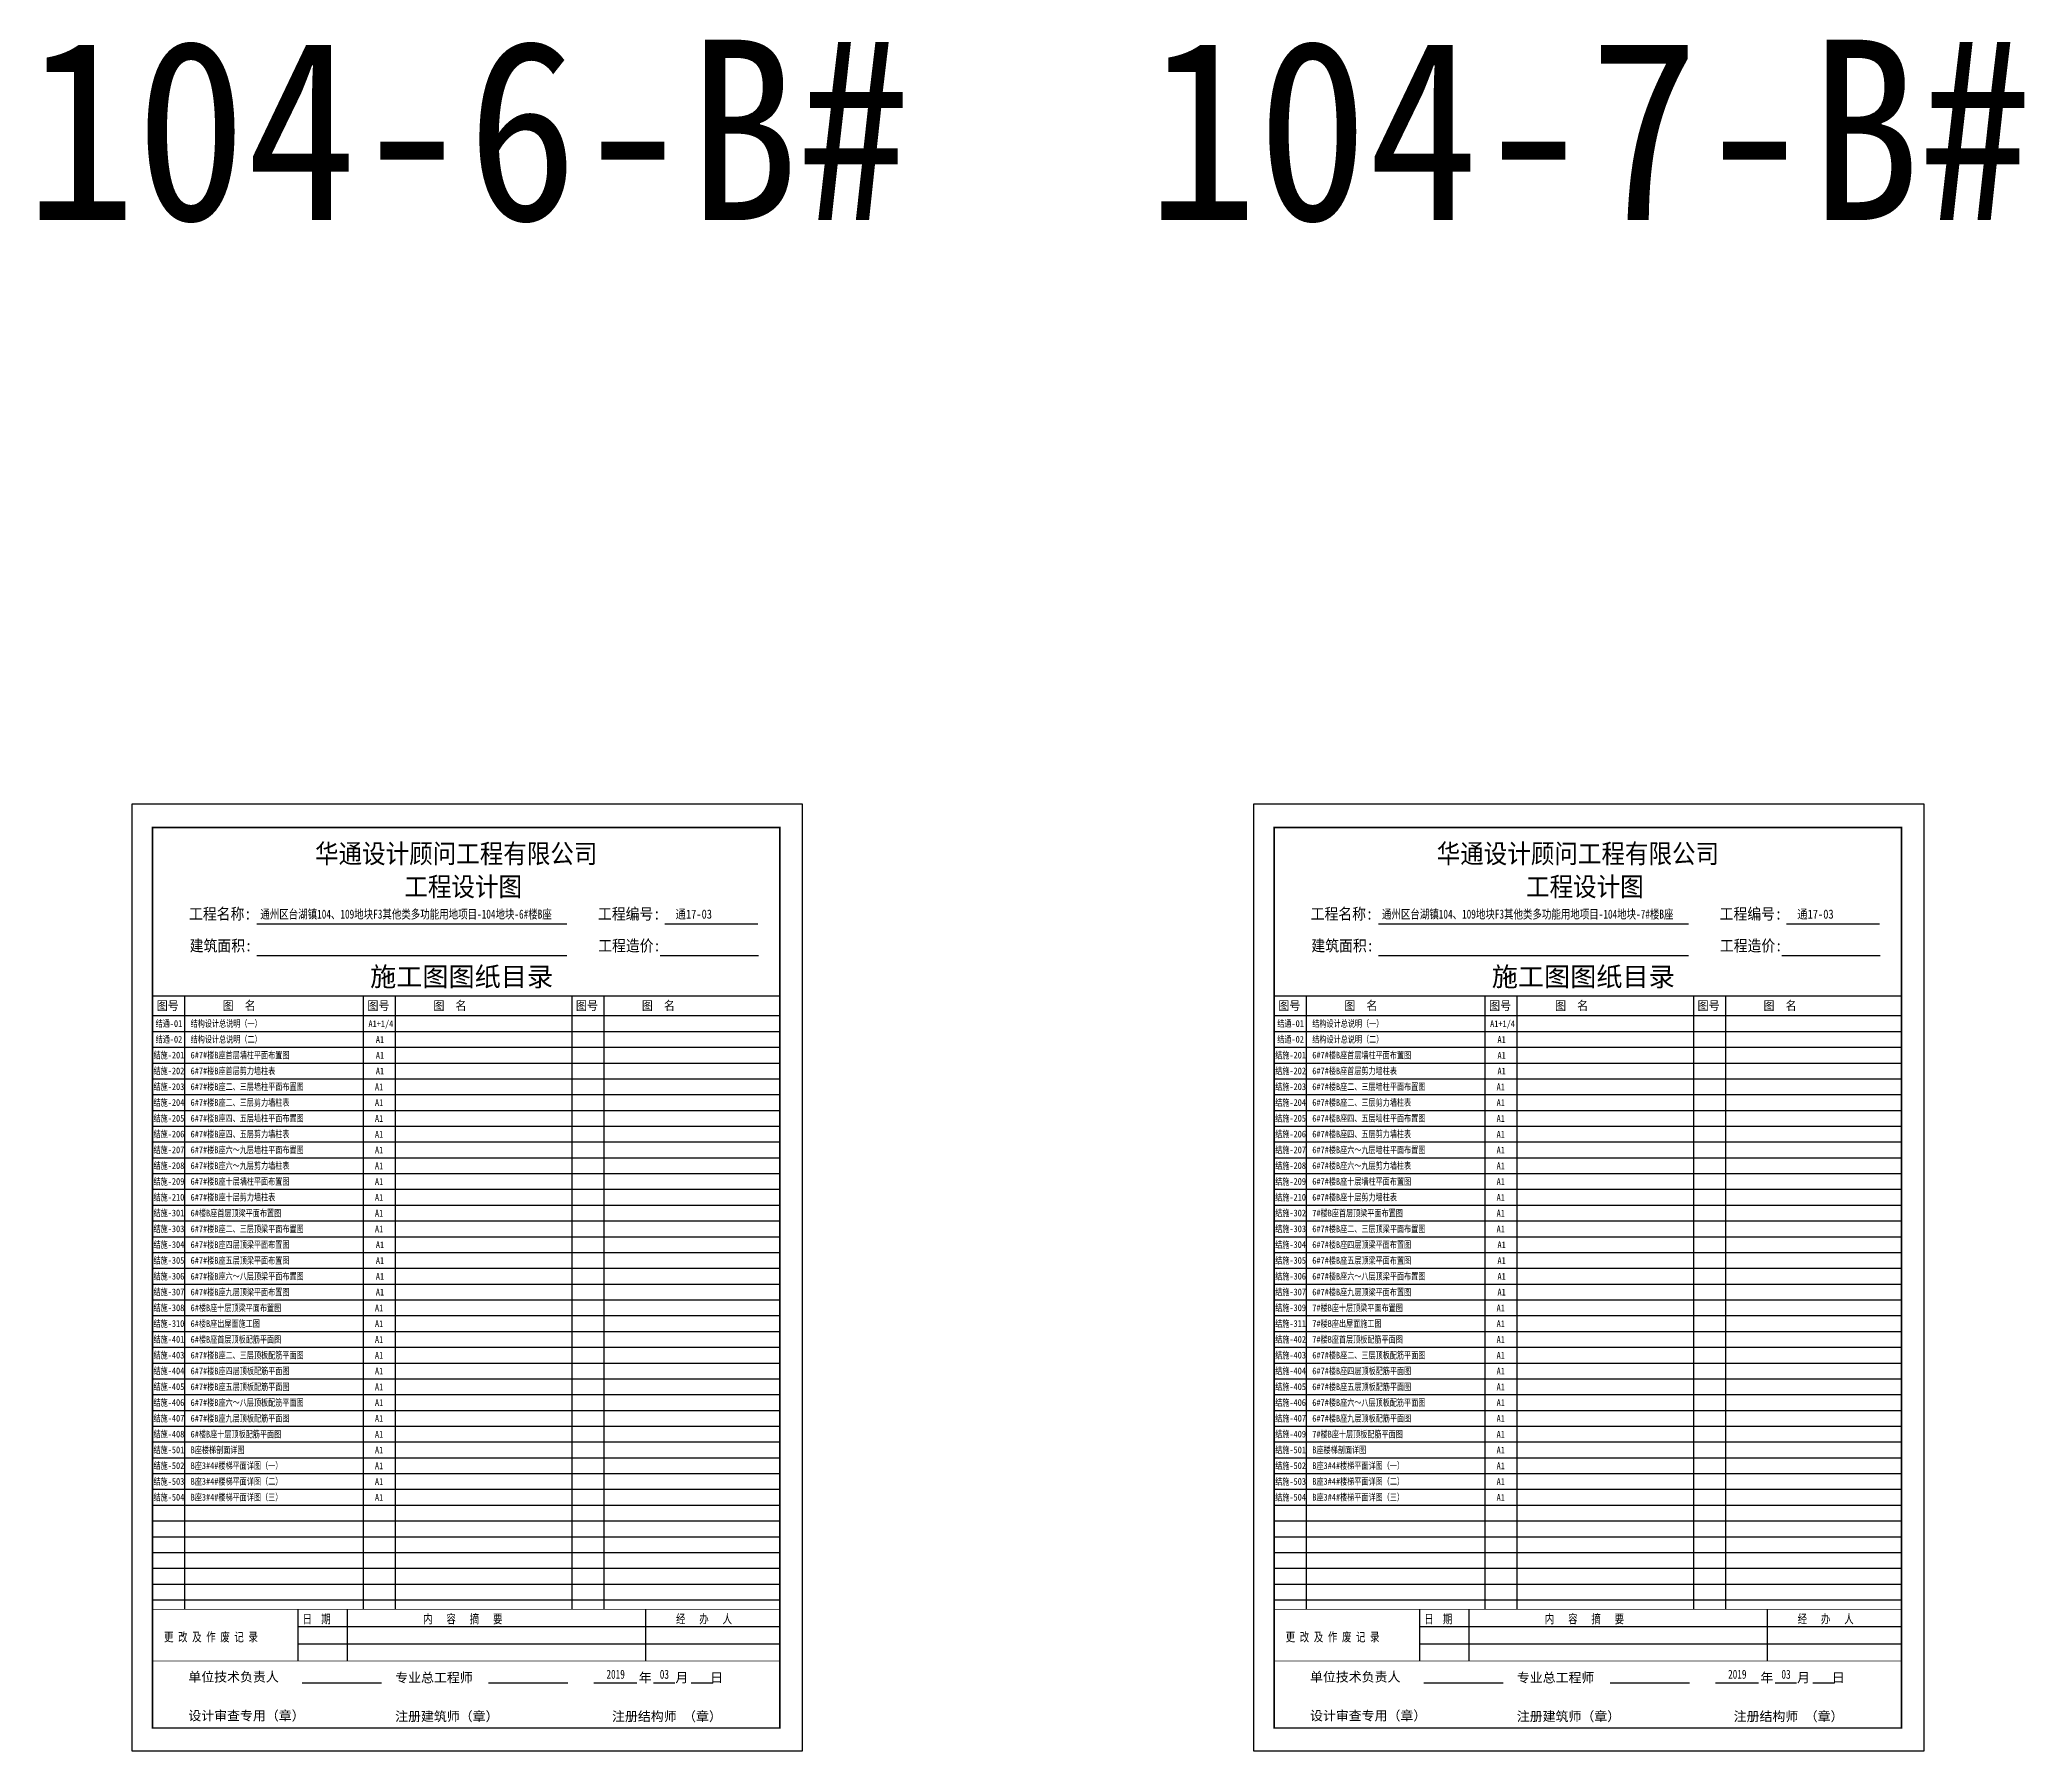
# Model space of a CAD drawing. Header units: millimetres. Extents: x -202076 to 1082610, y -439651 to 179350.
# Drawn here: x 994613 to 1082610, y -97940 to -22058 of the extents above; entities that cross this region are included whole.
import ezdxf
from ezdxf.enums import TextEntityAlignment as Align

# ---------------------------------------------------------------- set-up
doc = ezdxf.new("R2010")
doc.units = ezdxf.units.MM
doc.header["$LTSCALE"] = 1000
for name, color, linetype in [('限价房base$0$PUB_TEXT', 7, 'Continuous'), ('限价房base$0$S-ANNO-TABS', 4, 'Continuous'), ('限价房base$0$TEXT', 7, 'Continuous')]:
    doc.layers.add(name, color=color, linetype=linetype)
doc.styles.add('限价房base$0$-黑体', font='simhei.ttf', dxfattribs={"width": 0.8})
doc.styles.add('限价房base$0$H1', font='')
doc.styles.get('限价房base$0$H1').set_extended_font_data('SimSun')

msp = doc.modelspace()

# ---------------------------------------------------------------- linework, layer by layer
at = {"layer": '限价房base$0$PUB_TEXT'}
for points in [[(998718.2, -55940.5), (1028418.2, -55940.5), (1028418.2, -97940.5), (998718.2, -97940.5)], [(1048452, -55940.5), (1078152, -55940.5), (1078152, -97940.5), (1048452, -97940.5)]]:
    msp.add_lwpolyline(points, close=True, dxfattribs=at)
at = {"layer": '限价房base$0$S-ANNO-TABS', "color": 4}
for p, q in [((999611.6, -64445.6), (1027419.9, -64445.6)), ((1001050, -91645.5), (1001050, -64445.6)), ((1008961.3, -64445.6), (1008961.3, -91645.5)), ((1010393.1, -91645.5), (1010393.1, -64445.6)), ((1018204.4, -64445.6), (1018204.4, -91645.5)), ((1019636.2, -91645.5), (1019636.2, -64445.6)), ((1049345.4, -64445.6), (1077153.7, -64445.6)), ((1050783.8, -91645.5), (1050783.8, -64445.6)), ((1058695.1, -64445.6), (1058695.1, -91645.5)), ((1060126.9, -91645.5), (1060126.9, -64445.6)), ((1067938.2, -64445.6), (1067938.2, -91645.5)), ((1069370, -91645.5), (1069370, -64445.6)), ((999611.6, -65325.6), (1027419.9, -65325.6)), ((1049345.4, -65325.6), (1077153.7, -65325.6))]:
    msp.add_line(p, q, dxfattribs=at)
at = {"layer": '限价房base$0$S-ANNO-TABS'}
for p, q in [((999618.2, -64445.6), (999618.2, -91645.5)), ((1049352, -64445.6), (1049352, -91645.5)), ((999618.2, -66025.5), (1027426.5, -66025.5)), ((999618.2, -66725.5), (1027426.5, -66725.5)), ((1049352, -66025.5), (1077160.3, -66025.5)), ((1049352, -66725.5), (1077160.3, -66725.5)), ((999618.2, -67425.5), (1027426.5, -67425.5)), ((1049352, -67425.5), (1077160.3, -67425.5)), ((999618.2, -68125.5), (1027426.5, -68125.5)), ((1049352, -68125.5), (1077160.3, -68125.5)), ((999618.2, -68825.5), (1027426.5, -68825.5)), ((1049352, -68825.5), (1077160.3, -68825.5)), ((999618.2, -69525.5), (1027426.5, -69525.5)), ((999618.2, -70225.5), (1027426.5, -70225.5)), ((1049352, -69525.5), (1077160.3, -69525.5)), ((1049352, -70225.5), (1077160.3, -70225.5)), ((999618.2, -70925.5), (1027426.5, -70925.5)), ((1049352, -70925.5), (1077160.3, -70925.5)), ((999618.2, -71625.5), (1027426.5, -71625.5)), ((1049352, -71625.5), (1077160.3, -71625.5)), ((999618.2, -72325.5), (1027426.5, -72325.5)), ((999618.2, -73025.5), (1027426.5, -73025.5)), ((1049352, -72325.5), (1077160.3, -72325.5)), ((1049352, -73025.5), (1077160.3, -73025.5)), ((999618.2, -73725.5), (1027426.5, -73725.5)), ((1049352, -73725.5), (1077160.3, -73725.5)), ((999618.2, -74425.5), (1027426.5, -74425.5)), ((1049352, -74425.5), (1077160.3, -74425.5)), ((999618.2, -75125.5), (1027426.5, -75125.5)), ((1049352, -75125.5), (1077160.3, -75125.5)), ((999618.2, -75825.5), (1027426.5, -75825.5)), ((999618.2, -76525.5), (1027426.5, -76525.5)), ((1049352, -75825.5), (1077160.3, -75825.5)), ((1049352, -76525.5), (1077160.3, -76525.5)), ((999618.2, -77225.5), (1027426.5, -77225.5)), ((1049352, -77225.5), (1077160.3, -77225.5)), ((999618.2, -77925.5), (1027426.5, -77925.5)), ((1049352, -77925.5), (1077160.3, -77925.5)), ((999618.2, -78625.5), (1027426.5, -78625.5)), ((1049352, -78625.5), (1077160.3, -78625.5)), ((999618.2, -79325.5), (1027426.5, -79325.5)), ((999618.2, -80025.5), (1027426.5, -80025.5)), ((1049352, -79325.5), (1077160.3, -79325.5)), ((1049352, -80025.5), (1077160.3, -80025.5)), ((999618.2, -80725.5), (1027426.5, -80725.5)), ((1049352, -80725.5), (1077160.3, -80725.5)), ((999618.2, -81425.5), (1027426.5, -81425.5)), ((1049352, -81425.5), (1077160.3, -81425.5)), ((999618.2, -82125.5), (1027426.5, -82125.5)), ((1049352, -82125.5), (1077160.3, -82125.5)), ((999618.2, -82825.5), (1027426.5, -82825.5)), ((999618.2, -83525.5), (1027426.5, -83525.5)), ((1049352, -82825.5), (1077160.3, -82825.5)), ((1049352, -83525.5), (1077160.3, -83525.5)), ((999618.2, -84225.5), (1027426.5, -84225.5)), ((1049352, -84225.5), (1077160.3, -84225.5)), ((999618.2, -84925.5), (1027426.5, -84925.5)), ((1049352, -84925.5), (1077160.3, -84925.5)), ((999618.2, -85625.5), (1027426.5, -85625.5)), ((1049352, -85625.5), (1077160.3, -85625.5)), ((999618.2, -86325.5), (1027426.5, -86325.5)), ((999618.2, -87025.5), (1027426.5, -87025.5)), ((1049352, -86325.5), (1077160.3, -86325.5)), ((1049352, -87025.5), (1077160.3, -87025.5)), ((999618.2, -87725.5), (1027426.5, -87725.5)), ((1049352, -87725.5), (1077160.3, -87725.5)), ((999618.2, -88425.5), (1027426.5, -88425.5)), ((1049352, -88425.5), (1077160.3, -88425.5)), ((999618.2, -89125.5), (1027426.5, -89125.5)), ((1049352, -89125.5), (1077160.3, -89125.5)), ((999618.2, -89825.5), (1027426.5, -89825.5)), ((999618.2, -90525.5), (1027426.5, -90525.5)), ((1049352, -89825.5), (1077160.3, -89825.5)), ((1049352, -90525.5), (1077160.3, -90525.5)), ((999618.2, -91225.5), (1027426.5, -91225.5)), ((1049352, -91225.5), (1077160.3, -91225.5))]:
    msp.add_line(p, q, dxfattribs=at)
at = {"layer": '限价房base$0$S-ANNO-TABS', "color": 4, "const_width": 33.4}
for points in [[(999618.2, -91645.5), (1027426.5, -91645.5)], [(1049352, -91645.5), (1077160.3, -91645.5)]]:
    msp.add_lwpolyline(points, dxfattribs=at)
at = {"layer": '限价房base$0$TEXT', "color": 4}
for p, q in [((1004241, -61249.3), (1017983.1, -61249.3)), ((1022329.3, -61249.3), (1026456.5, -61249.3)), ((1053974.8, -61249.3), (1067716.9, -61249.3)), ((1072063.1, -61249.3), (1076190.3, -61249.3)), ((1004241, -62661.3), (1015724.4, -62661.3)), ((1004241, -62661.3), (1017983.1, -62661.3)), ((1022126.2, -62661.3), (1025755, -62661.3)), ((1022126.2, -62661.3), (1026477.8, -62661.3)), ((1053974.8, -62661.3), (1065458.2, -62661.3)), ((1053974.8, -62661.3), (1067716.9, -62661.3)), ((1071859.9, -62661.3), (1075488.8, -62661.3)), ((1071859.9, -62661.3), (1076211.5, -62661.3)), ((1006061.4, -91645.5), (1006061.4, -93936.4)), ((1008247.8, -91645.5), (1008247.8, -93936.4)), ((1021470.1, -91645.5), (1021470.1, -93936.4)), ((1055795.2, -91645.5), (1055795.2, -93936.4)), ((1057981.6, -91645.5), (1057981.6, -93936.4)), ((1071203.9, -91645.5), (1071203.9, -93936.4)), ((1006061.4, -92409.2), (1027426.5, -92409.2)), ((1006061.4, -93172.8), (1027426.5, -93172.8)), ((1055795.2, -92409.2), (1077160.3, -92409.2)), ((1055795.2, -93172.8), (1077160.3, -93172.8)), ((1006245.6, -94911.5), (1009769.3, -94911.5)), ((1014512.6, -94911.6), (1018036.4, -94911.6)), ((1019187.7, -94911.6), (1021097.1, -94911.6)), ((1021825.8, -94911.6), (1022775.8, -94911.6)), ((1023502.6, -94911.6), (1024452.5, -94911.6)), ((1055979.4, -94911.5), (1059503.1, -94911.5)), ((1064246.4, -94911.6), (1067770.2, -94911.6)), ((1068921.5, -94911.6), (1070830.9, -94911.6)), ((1071559.6, -94911.6), (1072509.6, -94911.6)), ((1073236.3, -94911.6), (1074186.3, -94911.6))]:
    msp.add_line(p, q, dxfattribs=at)
at = {"layer": '限价房base$0$TEXT', "color": 4, "const_width": 71.6}
for points in [[(999618.2, -96906.9), (999618.2, -56984.2), (1027426.5, -56984.2), (1027426.5, -96906.9)], [(1049352, -96906.9), (1049352, -56984.2), (1077160.3, -56984.2), (1077160.3, -96906.9)]]:
    msp.add_lwpolyline(points, close=True, dxfattribs=at)
at = {"layer": '限价房base$0$TEXT', "color": 4, "const_width": 33.4}
for points in [[(999618.2, -93936.4), (1027426.5, -93936.4)], [(1049352, -93936.4), (1077160.3, -93936.4)]]:
    msp.add_lwpolyline(points, dxfattribs=at)

# ---------------------------------------------------------------- texts
at = {"style": '限价房base$0$H1', "width": 0.75}
for s, p in [('A1+1/4', (1009190.2, -65683.8)), ('A1+1/4', (1058924, -65683.8)), ('A1', (1009517.1, -66383.8)), ('A1', (1059250.9, -66383.8)), ('A1', (1009517.1, -67083.8)), ('A1', (1009517.1, -67783.7)), ('A1', (1059250.9, -67083.8)), ('A1', (1059250.9, -67783.7)), ('A1', (1009477.6, -68483.7)), ('A1', (1059211.4, -68483.7)), ('A1', (1009477.6, -69183.7)), ('A1', (1059211.4, -69183.7)), ('A1', (1009477.6, -69883.7)), ('A1', (1059211.4, -69883.7)), ('A1', (1009477.6, -70583.7)), ('A1', (1009477.6, -71283.7)), ('A1', (1059211.4, -70583.7)), ('A1', (1059211.4, -71283.7)), ('A1', (1009477.6, -71983.7)), ('A1', (1059211.4, -71983.7)), ('A1', (1009477.6, -72683.7)), ('A1', (1059211.4, -72683.7)), ('A1', (1009477.6, -73383.7)), ('A1', (1059211.4, -73383.7)), ('A1', (1009477.6, -74083.7)), ('A1', (1009477.6, -74783.7)), ('A1', (1059211.4, -74083.7)), ('A1', (1059211.4, -74783.7)), ('A1', (1009517.1, -75483.8)), ('A1', (1059250.9, -75483.8)), ('A1', (1009517.1, -76183.7)), ('A1', (1059250.9, -76183.7)), ('A1', (1009517.1, -76883.7)), ('A1', (1009517.1, -77583.7)), ('A1', (1059250.9, -76883.7)), ('A1', (1059250.9, -77583.7)), ('A1', (1009477.6, -78283.7)), ('A1', (1059211.4, -78283.7)), ('A1', (1009477.6, -78983.7)), ('A1', (1059211.4, -78983.7)), ('A1', (1009477.6, -79683.7)), ('A1', (1059211.4, -79683.7)), ('A1', (1009477.6, -80383.7)), ('A1', (1009477.6, -81083.7)), ('A1', (1059211.4, -80383.7)), ('A1', (1059211.4, -81083.7)), ('A1', (1009477.6, -81783.7)), ('A1', (1059211.4, -81783.7)), ('A1', (1009477.6, -82483.7)), ('A1', (1059211.4, -82483.7)), ('A1', (1009477.6, -83183.7)), ('A1', (1059211.4, -83183.7)), ('A1', (1009477.6, -83883.7)), ('A1', (1009477.6, -84583.7)), ('A1', (1059211.4, -83883.7)), ('A1', (1059211.4, -84583.7)), ('A1', (1009477.6, -85283.7)), ('A1', (1059211.4, -85283.7)), ('A1', (1009477.6, -85983.7)), ('A1', (1059211.4, -85983.7)), ('A1', (1009477.6, -86683.7)), ('A1', (1059211.4, -86683.7))]:
    msp.add_text(s, height=300, dxfattribs=at).set_placement(p, align=Align.MIDDLE_LEFT)
at = {"layer": '限价房base$0$TEXT', "style": '限价房base$0$-黑体', "width": 0.9}
for s, p in [('104-6-B#', (1013568.2, -32458.2)), ('104-7-B#', (1063302, -32458.2))]:
    msp.add_text(s, height=8000, dxfattribs=at).set_placement(p, align=Align.BOTTOM_CENTER)
at = {"layer": '限价房base$0$TEXT', "style": '限价房base$0$-黑体'}
for s, height, width, p in [('华通设计顾问工程有限公司', 850, 0.9, (1006822, -58567.5)), ('华通设计顾问工程有限公司', 850, 0.9, (1056555.8, -58567.5)), ('工程设计图', 850, 0.9, (1010783, -60032.5)), ('工程设计图', 850, 0.9, (1060516.8, -60032.5)), ('工程名称:', 500, 0.9, (1001234.3, -61062.1)), ('通州区台湖镇104、109地块F3其他类多功能用地项目-104地块-6#楼B座', 400, 0.75, (1004394.1, -61024)), ('工程编号:', 500, 0.9, (1019367.9, -61062.1)), ('通17-03', 400, 0.85, (1022803.1, -61024)), ('工程名称:', 500, 0.9, (1050968.1, -61062.1)), ('通州区台湖镇104、109地块F3其他类多功能用地项目-104地块-7#楼B座', 400, 0.75, (1054127.9, -61024)), ('工程编号:', 500, 0.9, (1069101.7, -61062.1)), ('通17-03', 400, 0.85, (1072536.9, -61024)), ('建筑面积:', 500, 0.9, (1001263.8, -62474.1)), ('工程造价:', 500, 0.9, (1019377.1, -62474.1)), ('建筑面积:', 500, 0.9, (1050997.6, -62474.1)), ('工程造价:', 500, 0.9, (1069110.9, -62474.1)), ('图号', 400, 0.9, (999800.3, -65078.9)), ('图  名 ', 400, 0.9, (1002724.5, -65078.9)), ('图号', 400, 0.9, (1009143.4, -65078.9)), ('图  名 ', 400, 0.9, (1012067.6, -65078.9)), ('图号', 400, 0.9, (1018386.5, -65078.9)), ('图  名 ', 400, 0.9, (1021310.7, -65078.9)), ('图号', 400, 0.9, (1049534.1, -65078.9)), ('图  名 ', 400, 0.9, (1052458.3, -65078.9)), ('图号', 400, 0.9, (1058877.2, -65078.9)), ('图  名 ', 400, 0.9, (1061801.4, -65078.9)), ('图号', 400, 0.9, (1068120.2, -65078.9)), ('图  名 ', 400, 0.9, (1071044.5, -65078.9)), ('日  期', 400, 0.75, (1006266.9, -92270)), ('内   容   摘   要', 400, 0.75, (1011616.1, -92270)), ('经   办   人', 400, 0.75, (1022827.3, -92270)), ('日  期', 400, 0.75, (1056000.7, -92270)), ('内   容   摘   要', 400, 0.75, (1061349.9, -92270)), ('经   办   人', 400, 0.75, (1072561.1, -92270)), ('更 改 及 作 废 记 录', 400, 0.75, (1000125.4, -93069.4)), ('更 改 及 作 废 记 录', 400, 0.75, (1049859.2, -93069.4)), ('2019', 400, 0.75, (1019741.6, -94724.5)), ('03', 400, 0.75, (1022108.1, -94724.5)), ('2019', 400, 0.75, (1069475.4, -94724.5)), ('03', 400, 0.75, (1071841.9, -94724.5))]:
    msp.add_text(s, height=height, dxfattribs=dict(at, width=width)).set_placement(p)
at = {"layer": '限价房base$0$TEXT', "style": '限价房base$0$H1'}
for s, height, p in [('施工图图纸目录', 850, (1009261.4, -64021.3)), ('施工图图纸目录', 850, (1058995.2, -64021.3)), ('单位技术负责人', 420, (1001203.7, -94850.7)), ('专业总工程师', 420, (1010374.1, -94882.2)), ('年', 420, (1021176.4, -94882.2)), ('月', 420, (1022797.5, -94882.2)), ('日', 420, (1024342.1, -94882.2)), ('单位技术负责人', 420, (1050937.5, -94850.7)), ('专业总工程师', 420, (1060107.9, -94882.2)), ('年', 420, (1070910.2, -94882.2)), ('月', 420, (1072531.3, -94882.2)), ('日', 420, (1074075.8, -94882.2)), ('设计审查专用（章）', 420, (1001203.7, -96569.8)), ('注册建筑师（章）', 420, (1010374.1, -96601.2)), ('注册结构师 （章）', 420, (1019990, -96601.2)), ('设计审查专用（章）', 420, (1050937.5, -96569.8)), ('注册建筑师（章）', 420, (1060107.9, -96601.2)), ('注册结构师 （章）', 420, (1069723.8, -96601.2))]:
    msp.add_text(s, height=height, dxfattribs=at).set_placement(p)
at = {"layer": '限价房base$0$TEXT', "style": '限价房base$0$H1', "width": 0.75}
for s, p in [('结通-01', (1000343.2, -65675.6)), ('结通-01', (1050077, -65675.6)), ('结通-02', (1000343.2, -66375.6)), ('结通-02', (1050077, -66375.6)), ('结施-201', (1000343.2, -67075.6)), ('结施-202', (1000343.2, -67775.6)), ('结施-201', (1050077, -67075.6)), ('结施-202', (1050077, -67775.6)), ('结施-203', (1000343.2, -68475.6)), ('结施-203', (1050077, -68475.6)), ('结施-204', (1000343.2, -69175.6)), ('结施-204', (1050077, -69175.6)), ('结施-205', (1000343.2, -69875.6)), ('结施-206', (1000343.2, -70575.6)), ('结施-205', (1050077, -69875.6)), ('结施-206', (1050077, -70575.6)), ('结施-207', (1000343.2, -71275.6)), ('结施-207', (1050077, -71275.6)), ('结施-208', (1000343.2, -71975.6)), ('结施-208', (1050077, -71975.6)), ('结施-209', (1000343.2, -72675.6)), ('结施-209', (1050077, -72675.6)), ('结施-210', (1000343.2, -73375.6)), ('结施-301', (1000343.2, -74075.6)), ('结施-210', (1050077, -73375.6)), ('结施-302', (1050077, -74075.6)), ('结施-303', (1000343.2, -74775.6)), ('结施-303', (1050077, -74775.6)), ('结施-304', (1000343.2, -75475.6)), ('结施-304', (1050077, -75475.6)), ('结施-305', (1000343.2, -76175.6)), ('结施-305', (1050077, -76175.6)), ('结施-306', (1000343.2, -76875.6)), ('结施-307', (1000343.2, -77575.6)), ('结施-306', (1050077, -76875.6)), ('结施-307', (1050077, -77575.6)), ('结施-308', (1000343.2, -78275.6)), ('结施-309', (1050077, -78275.6)), ('结施-310', (1000343.2, -78975.6)), ('结施-311', (1050077, -78975.6)), ('结施-401', (1000343.2, -79675.6)), ('结施-402', (1050077, -79675.6)), ('结施-403', (1000343.2, -80375.6)), ('结施-404', (1000343.2, -81075.6)), ('结施-403', (1050077, -80375.6)), ('结施-404', (1050077, -81075.6)), ('结施-405', (1000343.2, -81775.6)), ('结施-405', (1050077, -81775.6)), ('结施-406', (1000343.2, -82475.6)), ('结施-406', (1050077, -82475.6)), ('结施-407', (1000343.2, -83175.6)), ('结施-407', (1050077, -83175.6)), ('结施-408', (1000343.2, -83875.6)), ('结施-501', (1000343.2, -84575.6)), ('结施-409', (1050077, -83875.6)), ('结施-501', (1050077, -84575.6)), ('结施-502', (1000343.2, -85275.6)), ('结施-502', (1050077, -85275.6)), ('结施-503', (1000343.2, -85975.6)), ('结施-503', (1050077, -85975.6)), ('结施-504', (1000343.2, -86675.6)), ('结施-504', (1050077, -86675.6))]:
    msp.add_text(s, height=300, dxfattribs=at).set_placement(p, align=Align.MIDDLE_CENTER)
for s, p in [('结构设计总说明（一）', (1001305.2, -65675.6)), ('结构设计总说明（一）', (1051039, -65675.6)), ('结构设计总说明（二）', (1001305.2, -66375.6)), ('结构设计总说明（二）', (1051039, -66375.6)), ('6#7#楼B座首层墙柱平面布置图', (1001305.2, -67075.6)), ('6#7#楼B座首层剪力墙柱表', (1001305.2, -67775.6)), ('6#7#楼B座首层墙柱平面布置图', (1051039, -67075.6)), ('6#7#楼B座首层剪力墙柱表', (1051039, -67775.6)), ('6#7#楼B座二、三层墙柱平面布置图', (1001305.2, -68475.6)), ('6#7#楼B座二、三层墙柱平面布置图', (1051039, -68475.6)), ('6#7#楼B座二、三层剪力墙柱表', (1001305.2, -69175.6)), ('6#7#楼B座二、三层剪力墙柱表', (1051039, -69175.6)), ('6#7#楼B座四、五层墙柱平面布置图', (1001305.2, -69875.6)), ('6#7#楼B座四、五层剪力墙柱表', (1001305.2, -70575.6)), ('6#7#楼B座四、五层墙柱平面布置图', (1051039, -69875.6)), ('6#7#楼B座四、五层剪力墙柱表', (1051039, -70575.6)), ('6#7#楼B座六～九层墙柱平面布置图', (1001305.2, -71275.6)), ('6#7#楼B座六～九层墙柱平面布置图', (1051039, -71275.6)), ('6#7#楼B座六～九层剪力墙柱表', (1001305.2, -71975.6)), ('6#7#楼B座六～九层剪力墙柱表', (1051039, -71975.6)), ('6#7#楼B座十层墙柱平面布置图', (1001305.2, -72675.6)), ('6#7#楼B座十层墙柱平面布置图', (1051039, -72675.6)), ('6#7#楼B座十层剪力墙柱表', (1001305.2, -73375.6)), ('6#楼B座首层顶梁平面布置图', (1001305.2, -74077.2)), ('6#7#楼B座十层剪力墙柱表', (1051039, -73375.6)), ('7#楼B座首层顶梁平面布置图', (1051039, -74077.2)), ('6#7#楼B座二、三层顶梁平面布置图', (1001305.2, -74777.2)), ('6#7#楼B座二、三层顶梁平面布置图', (1051039, -74777.2)), ('6#7#楼B座四层顶梁平面布置图', (1001305.2, -75477.2)), ('6#7#楼B座四层顶梁平面布置图', (1051039, -75477.2)), ('6#7#楼B座五层顶梁平面布置图', (1001305.2, -76177.2)), ('6#7#楼B座五层顶梁平面布置图', (1051039, -76177.2)), ('6#7#楼B座六～八层顶梁平面布置图', (1001305.2, -76878.9)), ('6#7#楼B座九层顶梁平面布置图', (1001305.2, -77578.9)), ('6#7#楼B座六～八层顶梁平面布置图', (1051039, -76878.9)), ('6#7#楼B座九层顶梁平面布置图', (1051039, -77578.9)), ('6#楼B座十层顶梁平面布置图', (1001305.2, -78278.9)), ('7#楼B座十层顶梁平面布置图', (1051039, -78278.9)), ('6#楼B座出屋面施工图', (1001305.2, -78978.9)), ('7#楼B座出屋面施工图', (1051039, -78977.2)), ('6#楼B座首层顶板配筋平面图', (1001305.2, -79678.9)), ('7#楼B座首层顶板配筋平面图', (1051039, -79678.9)), ('6#7#楼B座二、三层顶板配筋平面图', (1001305.2, -80378.9)), ('6#7#楼B座四层顶板配筋平面图', (1001305.2, -81078.9)), ('6#7#楼B座二、三层顶板配筋平面图', (1051039, -80378.9)), ('6#7#楼B座四层顶板配筋平面图', (1051039, -81078.9)), ('6#7#楼B座五层顶板配筋平面图', (1001305.2, -81778.9)), ('6#7#楼B座五层顶板配筋平面图', (1051039, -81778.9)), ('6#7#楼B座六～八层顶板配筋平面图', (1001305.2, -82478.9)), ('6#7#楼B座六～八层顶板配筋平面图', (1051039, -82478.9)), ('6#7#楼B座九层顶板配筋平面图', (1001305.2, -83178.9)), ('6#7#楼B座九层顶板配筋平面图', (1051039, -83178.9)), ('6#楼B座十层顶板配筋平面图', (1001305.2, -83878.9)), ('B座楼梯剖面详图', (1001305.2, -84575.6)), ('7#楼B座十层顶板配筋平面图', (1051039, -83878.9)), ('B座楼梯剖面详图', (1051039, -84575.6)), ('B座3#4#楼梯平面详图（一）', (1001305.2, -85275.6)), ('B座3#4#楼梯平面详图（一）', (1051039, -85275.6)), ('B座3#4#楼梯平面详图（二）', (1001305.2, -85975.6)), ('B座3#4#楼梯平面详图（二）', (1051039, -85975.6)), ('B座3#4#楼梯平面详图（三）', (1001305.2, -86675.6)), ('B座3#4#楼梯平面详图（三）', (1051039, -86675.6))]:
    msp.add_text(s, height=300, dxfattribs=at).set_placement(p, align=Align.MIDDLE_LEFT)

doc.saveas('drawing.dxf')
